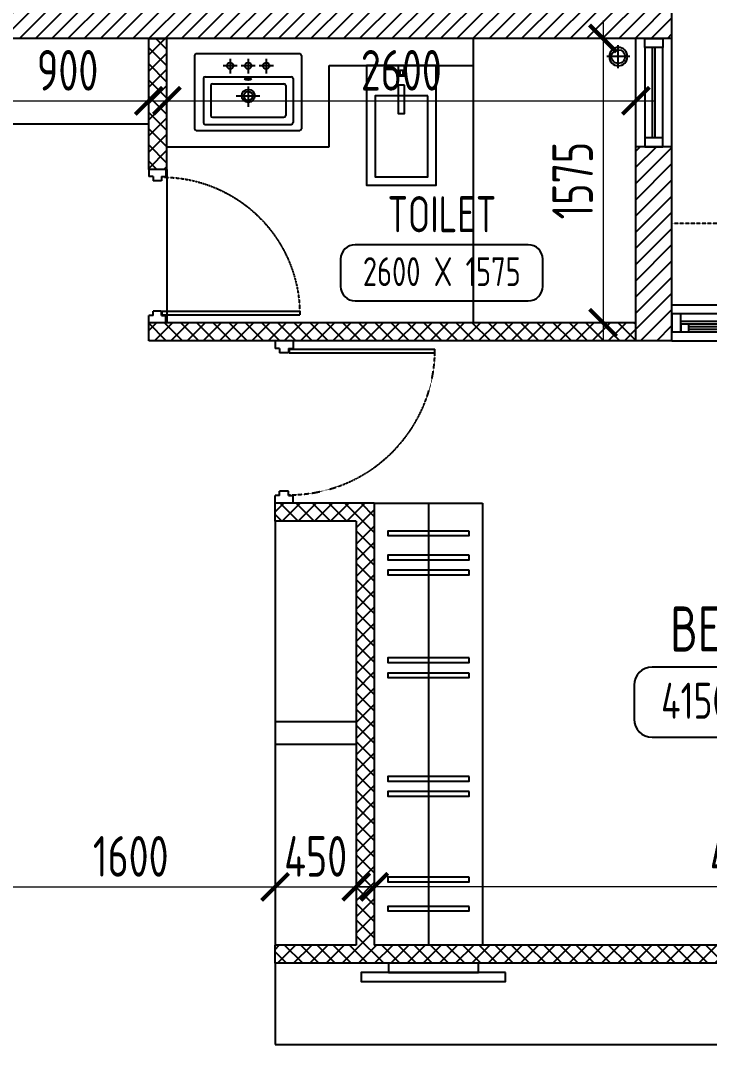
# Model space of a CAD drawing. Header units: millimetres. Extents: x -32588 to 76206, y -105754 to 17102.
# Drawn here: x -21053 to -17233, y 6350 to 12025 of the extents above; entities that cross this region are included whole.
import ezdxf
from ezdxf.enums import TextEntityAlignment as Align

# ---------------------------------------------------------------- set-up
doc = ezdxf.new("R2010")
doc.units = ezdxf.units.MM
doc.header["$LTSCALE"] = 10
doc.header["$PDMODE"] = 35
doc.header["$PDSIZE"] = 500
doc.linetypes.add('DASHED', pattern=[19.05, 12.7, -6.35])
doc.linetypes.add('HIDDEN', pattern=[9.525, 6.35, -3.175])
for name, color, linetype in [('07--DIM-1', 1, 'Continuous'), ('A--BLOCKWALL-1', 9, 'Continuous'), ('A--BLOCKWALL-2', 2, 'Continuous'), ('A--BLOCKWALL-3', 3, 'Continuous'), ('A--BLOCKWALL-HATCH', 8, 'Continuous'), ('A--CONCRETE-HID', 9, 'HIDDEN'), ('A--DOWN', 34, 'Continuous'), ('A--FURNITURE-0', 253, 'Continuous'), ('A--FURNITURE-1', 9, 'Continuous'), ('A--GLAZING-0', 181, 'Continuous'), ('A--HATCH-1', 8, 'Continuous'), ('A--SANITARY-0', 253, 'Continuous'), ('A--SPACENUMBER', 2, 'Continuous'), ('A--SPACENUMBER-1', 8, 'Continuous'), ('A--SPACEREF', 3, 'Continuous'), ('A--TILING-1', 8, 'Continuous')]:
    doc.layers.add(name, color=color, linetype=linetype)
doc.styles.add('ISO', font='isocp2.shx', dxfattribs={"width": 0.8})
doc.dimstyles.new('A-DIM-100', dxfattribs={"dimscale": 100, "dimtxt": 2.25, "dimasz": 1.5, "dimexe": 1, "dimexo": 0.5, "dimgap": 0, "dimtad": 0, "dimdec": 0, "dimzin": 12, "dimdsep": 46, "dimtxsty": 'ISO', "dimblk": 'ARCHTICK', "dimcen": 1, "dimdle": 1, "dimclrd": 8, "dimclre": 8, "dimclrt": 256, "dimadec": 0, "dimazin": 3, "dimtfac": 1, "dimtdec": 0, "dimtmove": 1, "dimatfit": 2, "dimfxl": 1, "dimtvp": 0.75, "dimtolj": 1, "dimtzin": 12, "dimlwd": 18, "dimlwe": 18, "dimarcsym": 0})
pattern_1 = [(45, (-11341.59, 0), (-44.90128, 44.90128), [])]
pattern_2 = [(45, (-11341.59, 0), (-44.90128, 44.90128), []), (135, (-11341.59, 0), (-44.90128, -44.90128), [])]

# ---------------------------------------------------------------- blocks, each defined once
blk = doc.blocks.new('SPACE')
at = {"layer": 'A--SPACENUMBER-1'}
blk.add_lwpolyline([(-600, 0), (600, 0, 0.41421356), (700, 100), (700, 288.5, 0.41421356), (600, 388.5), (-600, 388.5, 0.41421356), (-700, 288.5), (-700, 100, 0.41421356), (-600, 0, -0.05251446)], format="xyb", dxfattribs=at)
at = {"layer": 'A--SPACENUMBER', "style": 'ISO', "width": 0.8, "flags": 4}
blk.add_attdef('01', text='', height=250, dxfattribs=at).set_placement((0.455, 202.41), align=Align.MIDDLE)
at = {"layer": 'A--SPACEREF', "style": 'ISO', "width": 0.8, "flags": 4}
blk.add_attdef('S', text='', height=300, dxfattribs=at).set_placement((1.35, 474.975), align=Align.CENTER)
blk = doc.blocks.new('A$C542B73FF')
at = {"layer": 'A--FURNITURE-0'}
for points in [[(-400, 50), (400, 50), (400, 100), (-400, 100)], [(-250, 0), (250, 0), (250, 50), (-250, 50)]]:
    blk.add_lwpolyline(points, close=True, dxfattribs=at)
blk = doc.blocks.new('A$C1CBF2325')
at = {"layer": 'A--DOWN'}
for p, q in [((100, 0), (0, 0)), ((0, 0), (0, -42)), ((100, 0), (100, -42)), ((25, -42), (0, -42)), ((25, -42), (25, -67)), ((75, -42), (75, -67)), ((75, -42), (100, -42)), ((78.8, -46.2), (78.8, -67)), ((78.8, -46.2), (886, -46.2)), ((886, -67), (886, -46.2)), ((75, -67), (25, -67)), ((78.8, -67), (886, -67)), ((75, -833), (25, -833)), ((25, -858), (25, -833)), ((75, -858), (75, -833)), ((25, -858), (0, -858)), ((0, -900), (0, -858)), ((100, -900), (0, -900)), ((75, -858), (100, -858)), ((100, -900), (100, -858))]:
    blk.add_line(p, q, dxfattribs=at)
at = {"layer": 'A--DOWN', "color": 8, "linetype": 'DASHED', "ltscale": 0.005}
blk.add_arc((78.8, -46.2), 807.5, 269.7319, 358.5291, dxfattribs=at)
blk = doc.blocks.new('A$C68464E93')
at = {"layer": 'A--BLOCKWALL-1'}
for p, q in [((600, 200), (0, 200)), ((600, 0), (0, 0))]:
    blk.add_line(p, q, dxfattribs=at)
at = {"layer": 'A--DOWN'}
for p, q in [((50, 150), (550, 150)), ((550, 50), (50, 50))]:
    blk.add_line(p, q, dxfattribs=at)
for points in [[(50, 50), (50, 150), (0, 150), (0, 50), (50, 50)], [(550, 50), (550, 150), (600, 150), (600, 50), (550, 50)]]:
    blk.add_lwpolyline(points, dxfattribs=at)
at = {"layer": 'A--GLAZING-0'}
for p, q in [((550, 107), (50, 107)), ((550, 93), (50, 93))]:
    blk.add_line(p, q, dxfattribs=at)
blk = doc.blocks.new('A$C613641B0')
at = {"layer": 'A--BLOCKWALL-1'}
for p, q in [((0, 0), (-1800, 0)), ((0, -200), (-1800, -200))]:
    blk.add_line(p, q, dxfattribs=at)
at = {"layer": 'A--DOWN'}
for p, q in [((-50, -50), (-1750, -50)), ((-1750, -92.7), (-93, -92.7)), ((-1750, -107.3), (-50, -107.3)), ((-1750, -150), (-50, -150))]:
    blk.add_line(p, q, dxfattribs=at)
for points in [[(-1750, -50), (-1750, -150), (-1800, -150), (-1800, -50)], [(-934, -50), (-934, -92.7), (-891, -92.7), (-891, -50)], [(-93, -50), (-93, -92.7), (-50, -92.7), (-50, -50)], [(-50, -50), (-50, -150), (0, -150), (0, -50)], [(-1750, -107.3), (-1750, -150), (-1707, -150), (-1707, -107.3)], [(-934, -107.3), (-934, -150), (-891, -150), (-891, -107.3)]]:
    blk.add_lwpolyline(points, close=True, dxfattribs=at)
at = {"layer": 'A--GLAZING-0'}
for p, q in [((-93, -64.4), (-891, -64.4)), ((-93, -78.4), (-891, -78.4)), ((-934, -121.6), (-1707, -121.6)), ((-934, -135.6), (-1707, -135.6))]:
    blk.add_line(p, q, dxfattribs=at)
blk = doc.blocks.new('A$C76363F86-flat-10')
at = {"layer": 'A--SANITARY-0'}
for points in [[(0, -0.1932), (0, 0.1932), (-0.6627, 0.1932), (-0.6627, -0.1932)], [(-0.1667, -0.1461), (-0.1667, 0.1461), (-0.6157, 0.1461), (-0.6157, -0.1461)], [(-0.108, -0.0173), (-0.108, 0.0173), (-0.2664, 0.0173), (-0.2664, -0.0173)], [(0, -0.0173), (0, 0.0173), (-0.0567, 0.0173), (-0.0567, -0.0173)], [(-0.0269, -0.0093), (-0.0269, 0.0081), (-0.0504, 0.0081), (-0.0504, -0.0093)]]:
    blk.add_lwpolyline(points, close=True, dxfattribs=at)
blk = doc.blocks.new('A$C302618AE')
at = {"layer": 'A--SANITARY-0'}
for p, q in [((-286.6, 0), (286.6, 0)), ((-296.6, -10), (-296.6, -416.5)), ((-99.5, -30), (-99.5, -110.2)), ((0.5, -30), (0.5, -110.2)), ((101.1, -30), (101.1, -110.2)), ((296.6, -10), (296.6, -416.5)), ((-60.1, -67.5), (-138, -67.5)), ((40, -67.5), (-37.9, -67.5)), ((140.5, -67.5), (62.6, -67.5)), ((-247.4, -138.5), (-247.4, -382.6)), ((-237.4, -128.5), (240, -128.5)), ((-196.4, -167.7), (198.9, -167.7)), ((250, -138.5), (250, -382.6)), ((-206.4, -177.7), (-206.4, -343.3)), ((-0.1, -182.6), (-0.1, -294.6)), ((208.9, -177.7), (208.9, -343.3)), ((65.1, -236), (-64.9, -236)), ((-237.4, -392.6), (240, -392.6)), ((-196.4, -353.3), (198.9, -353.3)), ((-286.6, -426.5), (286.6, -426.5))]:
    blk.add_line(p, q, dxfattribs=at)
for centre, radius in [((-99.5, -67.5), 17.8), ((0.5, -67.5), 17.8), ((101.1, -67.5), 17.8), ((1.1, -234.9), 36.3), ((1.1, -234.7), 25)]:
    blk.add_circle(centre, radius, dxfattribs=at)
for centre, start, end in [((-286.6, -10), 90, 180), ((286.6, -10), 0, 90), ((-237.4, -138.5), 90, 180), ((-196.4, -177.7), 90, 180), ((198.9, -177.7), 0, 90), ((240, -138.5), 0, 90), ((-237.4, -382.6), 180, 270), ((-196.4, -343.3), 180, 270), ((198.9, -343.3), 270, 0), ((240, -382.6), 270, 0), ((-286.6, -416.5), 180, 270), ((286.6, -416.5), 270, 0)]:
    blk.add_arc(centre, 10, start, end, dxfattribs=at)
blk.add_ellipse((-0.1, -141.1), major_axis=(17.6, 0), ratio=0.318204, dxfattribs=at)
blk = doc.blocks.new('A$C704305AF')
at = {"layer": 'A--SANITARY-0'}
for p, q in [((0, 0.0635), (0, -0.0635)), ((0.0635, 0), (-0.0635, 0))]:
    blk.add_line(p, q, dxfattribs=at)
for major_axis, start_param, end_param in [((0, 0.0508), 3.141593, 9.424778), ((0, 0.0381), 6.283185307145827, 12.56637061432541)]:
    blk.add_ellipse((0, 0), major_axis=major_axis, ratio=1, start_param=start_param, end_param=end_param, dxfattribs=at)
blk = doc.blocks.new('_ArchTick')
at = {"color": 0, "const_width": 0.15}
blk.add_lwpolyline([(-0.5, -0.5), (0.5, 0.5)], dxfattribs=at)
blk = doc.blocks.new('*D63')
at = {"layer": '07--DIM-1', "color": 8, "lineweight": 18}
for p, q in [((-19091.6, 6950), (-19091.6, 7323.9)), ((-14941.6, 6950), (-14941.6, 7323.9)), ((-14841.6, 7223.9), (-19191.6, 7223.9))]:
    blk.add_line(p, q, dxfattribs=at)
at = {"layer": 'Defpoints', "color": 0}
for p in [(-19091.6, 7223.9), (-19091.6, 6900), (-14941.6, 6900)]:
    blk.add_point(p, dxfattribs=at)
at = {"layer": '07--DIM-1', "color": 8, "lineweight": 18, "xscale": 150, "yscale": 150, "zscale": 150, "rotation": 180}
blk.add_blockref('_ArchTick', (-19091.6, 7223.9), dxfattribs=at)
at = {"layer": '07--DIM-1', "color": 8, "lineweight": 18, "xscale": 150, "yscale": 150, "zscale": 150}
blk.add_blockref('_ArchTick', (-14941.6, 7223.9), dxfattribs=at)
at = {"layer": '07--DIM-1', "insert": (-17016.6, 7392.6), "char_height": 225, "attachment_point": 5, "style": 'ISO'}
blk.add_mtext('\\A1;4150', dxfattribs=at)
blk = doc.blocks.new('*D65')
at = {"layer": '07--DIM-1', "color": 8, "lineweight": 18}
for p, q in [((-21241.6, 6950), (-21241.6, 7323.9)), ((-19641.6, 6950), (-19641.6, 7323.9)), ((-21341.6, 7223.9), (-19541.6, 7223.9))]:
    blk.add_line(p, q, dxfattribs=at)
at = {"layer": 'Defpoints', "color": 0}
for p in [(-19641.6, 7223.9), (-21241.6, 6900), (-19641.6, 6900)]:
    blk.add_point(p, dxfattribs=at)
at = {"layer": '07--DIM-1', "color": 8, "lineweight": 18, "xscale": 150, "yscale": 150, "zscale": 150, "rotation": 180}
blk.add_blockref('_ArchTick', (-21241.6, 7223.9), dxfattribs=at)
at = {"layer": '07--DIM-1', "color": 8, "lineweight": 18, "xscale": 150, "yscale": 150, "zscale": 150}
blk.add_blockref('_ArchTick', (-19641.6, 7223.9), dxfattribs=at)
at = {"layer": '07--DIM-1', "insert": (-20441.6, 7392.6), "char_height": 225, "attachment_point": 5, "style": 'ISO'}
blk.add_mtext('\\A1;1600', dxfattribs=at)
blk = doc.blocks.new('*D80')
at = {"layer": '07--DIM-1', "color": 8, "lineweight": 18}
for p, q in [((-21241.6, 11875), (-21241.6, 11480.1)), ((-20341.6, 11875), (-20341.6, 11480.1)), ((-21341.6, 11580.1), (-20241.6, 11580.1))]:
    blk.add_line(p, q, dxfattribs=at)
at = {"layer": 'Defpoints', "color": 0}
for p in [(-21241.6, 11925), (-20341.6, 11925), (-20341.6, 11580.1)]:
    blk.add_point(p, dxfattribs=at)
at = {"layer": '07--DIM-1', "color": 8, "lineweight": 18, "xscale": 150, "yscale": 150, "zscale": 150, "rotation": 180}
blk.add_blockref('_ArchTick', (-21241.6, 11580.1), dxfattribs=at)
at = {"layer": '07--DIM-1', "color": 8, "lineweight": 18, "xscale": 150, "yscale": 150, "zscale": 150}
blk.add_blockref('_ArchTick', (-20341.6, 11580.1), dxfattribs=at)
at = {"layer": '07--DIM-1', "insert": (-20791.6, 11748.9), "char_height": 225, "attachment_point": 5, "style": 'ISO'}
blk.add_mtext('\\A1;900', dxfattribs=at)
blk = doc.blocks.new('*D81')
at = {"layer": '07--DIM-1', "color": 8, "lineweight": 18}
for p, q in [((-20241.6, 11875), (-20241.6, 11480.1)), ((-17641.6, 11875), (-17641.6, 11480.1)), ((-20341.6, 11580.1), (-17541.6, 11580.1))]:
    blk.add_line(p, q, dxfattribs=at)
at = {"layer": 'Defpoints', "color": 0}
for p in [(-20241.6, 11925), (-17641.6, 11925), (-17641.6, 11580.1)]:
    blk.add_point(p, dxfattribs=at)
at = {"layer": '07--DIM-1', "color": 8, "lineweight": 18, "xscale": 150, "yscale": 150, "zscale": 150, "rotation": 180}
blk.add_blockref('_ArchTick', (-20241.6, 11580.1), dxfattribs=at)
at = {"layer": '07--DIM-1', "color": 8, "lineweight": 18, "xscale": 150, "yscale": 150, "zscale": 150}
blk.add_blockref('_ArchTick', (-17641.6, 11580.1), dxfattribs=at)
at = {"layer": '07--DIM-1', "insert": (-18941.6, 11748.9), "char_height": 225, "attachment_point": 5, "style": 'ISO'}
blk.add_mtext('\\A1;2600', dxfattribs=at)
blk = doc.blocks.new('*D82')
at = {"layer": '07--DIM-1', "color": 8, "lineweight": 18}
for p, q in [((-17823.7, 12025), (-17823.7, 10250)), ((-17691.6, 11925), (-17923.7, 11925)), ((-17691.6, 10350), (-17923.7, 10350))]:
    blk.add_line(p, q, dxfattribs=at)
at = {"layer": 'Defpoints', "color": 0}
for p in [(-17641.6, 11925), (-17823.7, 10350), (-17641.6, 10350)]:
    blk.add_point(p, dxfattribs=at)
at = {"layer": '07--DIM-1', "color": 8, "lineweight": 18, "xscale": 150, "yscale": 150, "zscale": 150}
for p, rotation in [((-17823.7, 11925), 90), ((-17823.7, 10350), 270)]:
    blk.add_blockref('_ArchTick', p, dxfattribs=dict(at, rotation=rotation))
at = {"layer": '07--DIM-1', "insert": (-17992.4, 11137.5), "char_height": 225, "attachment_point": 5, "rotation": 90, "style": 'ISO'}
blk.add_mtext('\\A1;1575', dxfattribs=at)
blk = doc.blocks.new('*D84')
at = {"layer": '07--DIM-1', "color": 8, "lineweight": 18}
for p, q in [((-19641.6, 6950), (-19641.6, 7323.9)), ((-19191.6, 6950), (-19191.6, 7323.9)), ((-19741.6, 7223.9), (-19091.6, 7223.9))]:
    blk.add_line(p, q, dxfattribs=at)
at = {"layer": 'Defpoints', "color": 0}
for p in [(-19191.6, 7223.9), (-19641.6, 6900), (-19191.6, 6900)]:
    blk.add_point(p, dxfattribs=at)
at = {"layer": '07--DIM-1', "color": 8, "lineweight": 18, "xscale": 150, "yscale": 150, "zscale": 150, "rotation": 180}
blk.add_blockref('_ArchTick', (-19641.6, 7223.9), dxfattribs=at)
at = {"layer": '07--DIM-1', "color": 8, "lineweight": 18, "xscale": 150, "yscale": 150, "zscale": 150}
blk.add_blockref('_ArchTick', (-19191.6, 7223.9), dxfattribs=at)
at = {"layer": '07--DIM-1', "insert": (-19416.6, 7392.6), "char_height": 225, "attachment_point": 5, "style": 'ISO'}
blk.add_mtext('\\A1;450', dxfattribs=at)

msp = doc.modelspace()

# ---------------------------------------------------------------- hatches: boundary and pattern name
at = {"layer": 'A--BLOCKWALL-HATCH'}
h = msp.add_hatch(dxfattribs=at)
h.set_pattern_fill('ANSI37', color=256, scale=20, style=0)
h.set_pattern_definition(pattern_2)
h.paths.add_polyline_path([(-20341.6, 11925), (-20241.6, 11925), (-20241.6, 11200), (-20341.6, 11200)])
h = msp.add_hatch(dxfattribs=at)
h.set_pattern_fill('ANSI37', color=256, scale=20, style=0)
h.set_pattern_definition(pattern_2)
h.paths.add_polyline_path([(-17641.6, 10250), (-20341.6, 10250), (-20341.6, 10350), (-17641.6, 10350)])
h = msp.add_hatch(dxfattribs=at)
h.set_pattern_fill('ANSI37', color=256, scale=20, style=0)
h.set_pattern_definition(pattern_2)
h.paths.add_polyline_path([(-19191.6, 8125), (-19191.6, 8025), (-19191.6, 6900), (-19641.6, 6900), (-19641.6, 6800), (-14941.6, 6800), (-14941.6, 6900), (-19091.6, 6900), (-19091.6, 9350), (-19641.6, 9350), (-19641.6, 9250), (-19191.6, 9250)])
at = {"layer": 'A--HATCH-1'}
h = msp.add_hatch(dxfattribs=at)
h.set_pattern_fill('ANSI31', color=256, scale=20, style=0)
h.set_pattern_definition(pattern_1)
h.paths.add_polyline_path([(-17441.6, 11925), (-17441.6, 12725), (-17641.6, 12725), (-17641.6, 12125), (-18441.6, 12125), (-18441.6, 13100), (-18641.6, 13100), (-18641.6, 12125), (-21341.6, 12125), (-21341.6, 11925)])
h = msp.add_hatch(dxfattribs=at)
h.set_pattern_fill('ANSI31', color=256, scale=20, style=0)
h.set_pattern_definition(pattern_1)
h.paths.add_polyline_path([(-17441.6, 11325), (-17641.6, 11325), (-17641.6, 10250), (-17441.6, 10250)])

# ---------------------------------------------------------------- linework, layer by layer
for p, q in [((-19191.6, 8138), (-19641.6, 8138)), ((-19191.6, 8012), (-19641.6, 8012))]:
    msp.add_line(p, q)
at = {"layer": 'A--BLOCKWALL-2'}
for p, q in [((-20341.6, 11200), (-20341.6, 11925)), ((-20341.6, 11925), (-20241.6, 11925)), ((-20241.6, 11200), (-20241.6, 11925)), ((-20241.6, 11200), (-20341.6, 11200)), ((-20341.6, 10250), (-20341.6, 10350)), ((-17641.6, 10350), (-20341.6, 10350)), ((-17641.6, 10250), (-17641.6, 10350)), ((-17641.6, 10250), (-20341.6, 10250)), ((-19641.6, 9250), (-19641.6, 9350)), ((-19091.6, 9350), (-19641.6, 9350)), ((-19091.6, 9350), (-19091.6, 6900)), ((-19191.6, 9250), (-19641.6, 9250)), ((-19191.6, 9250), (-19191.6, 8125)), ((-19191.6, 8125), (-19191.6, 8025)), ((-19191.6, 8025), (-19191.6, 6900)), ((-19641.6, 6800), (-19641.6, 6900)), ((-19191.6, 6900), (-19641.6, 6900)), ((-14941.6, 6900), (-19091.6, 6900)), ((-14941.6, 6800), (-19641.6, 6800))]:
    msp.add_line(p, q, dxfattribs=at)
at = {"layer": 'A--BLOCKWALL-3'}
for p, q in [((-17441.6, 11925), (-17441.6, 12725)), ((-17441.6, 11925), (-21341.6, 11925)), ((-17641.6, 10250), (-17641.6, 11325)), ((-17441.6, 11325), (-17641.6, 11325)), ((-17441.6, 10250), (-17441.6, 11325)), ((-17441.6, 10250), (-17641.6, 10250))]:
    msp.add_line(p, q, dxfattribs=at)
at = {"layer": 'A--CONCRETE-HID', "ltscale": 0.01}
msp.add_line((-15641.6, 10900), (-17441.6, 10900), dxfattribs=at)
at = {"layer": 'A--FURNITURE-0'}
for p, q in [((-19641.6, 9250), (-19641.6, 6900)), ((-19641.6, 6800), (-19641.6, 6350)), ((-19641.6, 6350), (-17041.6, 6350))]:
    msp.add_line(p, q, dxfattribs=at)
at = {"layer": 'A--FURNITURE-1'}
for p, q in [((-19091.6, 9350), (-18491.6, 9350)), ((-18791.6, 9350), (-18791.6, 6900)), ((-18491.6, 9350), (-18491.6, 6900))]:
    msp.add_line(p, q, dxfattribs=at)
for points in [[(-18566.6, 9195.6), (-19016.6, 9195.6), (-19016.6, 9170.6), (-18566.6, 9170.6), (-18566.6, 9195.6)], [(-18566.6, 9061.8), (-19016.6, 9061.8), (-19016.6, 9036.8), (-18566.6, 9036.8), (-18566.6, 9061.8)], [(-18566.6, 8978), (-19016.6, 8978), (-19016.6, 8953), (-18566.6, 8953), (-18566.6, 8978)], [(-18566.6, 8492.4), (-19016.6, 8492.4), (-19016.6, 8467.4), (-18566.6, 8467.4), (-18566.6, 8492.4)], [(-18566.6, 8408.6), (-19016.6, 8408.6), (-19016.6, 8383.6), (-18566.6, 8383.6), (-18566.6, 8408.6)], [(-18566.6, 7835.3), (-19016.6, 7835.3), (-19016.6, 7810.3), (-18566.6, 7810.3), (-18566.6, 7835.3)], [(-18566.6, 7751.5), (-19016.6, 7751.5), (-19016.6, 7726.5), (-18566.6, 7726.5), (-18566.6, 7751.5)], [(-18566.6, 7276.6), (-19016.6, 7276.6), (-19016.6, 7251.6), (-18566.6, 7251.6), (-18566.6, 7276.6)], [(-18566.6, 7115.5), (-19016.6, 7115.5), (-19016.6, 7090.5), (-18566.6, 7090.5), (-18566.6, 7115.5)]]:
    msp.add_lwpolyline(points, dxfattribs=at)
at = {"layer": 'A--TILING-1'}
for p, q in [((-18541.6, 10350), (-18541.6, 11925)), ((-19341.6, 11325), (-19341.6, 11775)), ((-19341.6, 11775), (-18541.6, 11775)), ((-20341.6, 11450), (-21241.6, 11450)), ((-20241.6, 11325), (-19341.6, 11325)), ((-20241.6, 11200), (-20241.6, 10350))]:
    msp.add_line(p, q, dxfattribs=at)

# ---------------------------------------------------------------- block references
at = {"layer": 'A--DOWN', "extrusion": (0, 0, -1), "zscale": -1, "rotation": 270}
msp.add_blockref('A$C68464E93', (17441.6, 11925), dxfattribs=at)
at = {"layer": 'A--DOWN', "xscale": -0.9444444444379769, "yscale": 0.9444444444443835, "zscale": 0.9444444444443835, "rotation": 180}
msp.add_blockref('A$C1CBF2325', (-20341.6, 10350), dxfattribs=at)
at = {"layer": 'A--DOWN', "rotation": 180}
msp.add_blockref('A$C613641B0', (-17441.6, 10250), dxfattribs=at)
at = {"layer": 'A--DOWN', "extrusion": (0, 0, -1), "xscale": -1, "zscale": -1}
msp.add_blockref('A$C1CBF2325', (19641.6, 10250), dxfattribs=at)
at = {"layer": 'A--FURNITURE-0', "rotation": 180.000000000004}
msp.add_blockref('A$C542B73FF', (-18763.6, 6800), dxfattribs=at)
at = {"layer": 'A--SANITARY-0', "xscale": 1000, "yscale": 1000, "zscale": 1000}
for name, p, rotation in [('A$C704305AF', (-17738.9, 11825), 270), ('A$C76363F86-flat-10', (-18941.6, 11775), 90)]:
    msp.add_blockref(name, p, dxfattribs=dict(at, rotation=rotation))
at = {"layer": 'A--SANITARY-0', "ltscale": 19}
msp.add_blockref('A$C302618AE', (-19791.6, 11841.8), dxfattribs=at)
at = {"layer": 'A--SPACEREF'}
ref = msp.add_blockref('SPACE', (-18718.1, 10471.3), dxfattribs=dict(at, xscale=0.8000000000029104, yscale=0.8, zscale=0.8))
ref.add_attrib('01', '2600 X 1575', dxfattribs={"layer": 'A--SPACENUMBER', "height": 160, "style": 'ISO', "width": 0.8, "flags": 4}).set_placement((-18717.5, 10633.2), align=Align.MIDDLE)
ref.add_attrib('S', 'TOILET', dxfattribs={"height": 200, "style": 'ISO', "width": 0.8, "flags": 4}).set_placement((-18716.8, 10851.3), align=Align.CENTER)
ref = msp.add_blockref('SPACE', (-16952, 8052.9), dxfattribs=at)
ref.add_attrib('01', '4150 X 3350', dxfattribs={"layer": 'A--SPACENUMBER', "height": 200, "style": 'ISO', "width": 0.8, "flags": 4}).set_placement((-16951.4, 8255.4), align=Align.MIDDLE)
ref.add_attrib('S', 'BED - 01', dxfattribs={"height": 250, "style": 'ISO', "width": 0.8, "flags": 4}).set_placement((-16950.5, 8527.9), align=Align.CENTER)

# ---------------------------------------------------------------- dimensions: what is measured, and where the dimension line sits
at = {"layer": '07--DIM-1'}
for p1, p2, distance, picture, middle in [((-17641.6, 11925), (-17641.6, 10350), -182.1, '*D82', (-17992.4, 11137.5)), ((-20241.6, 11925), (-17641.6, 11925), -344.9, '*D81', (-18941.6, 11748.9)), ((-21241.6, 6900), (-19641.6, 6900), 323.9, '*D65', (-20441.6, 7392.6)), ((-19641.6, 6900), (-19191.6, 6900), 323.9, '*D84', (-19416.6, 7392.6))]:
    dim = msp.add_aligned_dim(p1=p1, p2=p2, distance=distance, dimstyle='A-DIM-100', dxfattribs=at)
    dim.commit()
    dim.dimension.update_dxf_attribs({"geometry": picture, "text_midpoint": middle})
for base, p1, p2, picture, middle in [((-20341.6, 11580.1), (-21241.6, 11925), (-20341.6, 11925), '*D80', (-20791.6, 11748.9)), ((-19091.6, 7223.9), (-14941.6, 6900), (-19091.6, 6900), '*D63', (-17016.6, 7392.6))]:
    dim = msp.add_linear_dim(base=base, p1=p1, p2=p2, dimstyle='A-DIM-100', dxfattribs=at)
    dim.commit()
    dim.dimension.update_dxf_attribs({"geometry": picture, "text_midpoint": middle})

doc.saveas('drawing.dxf')
